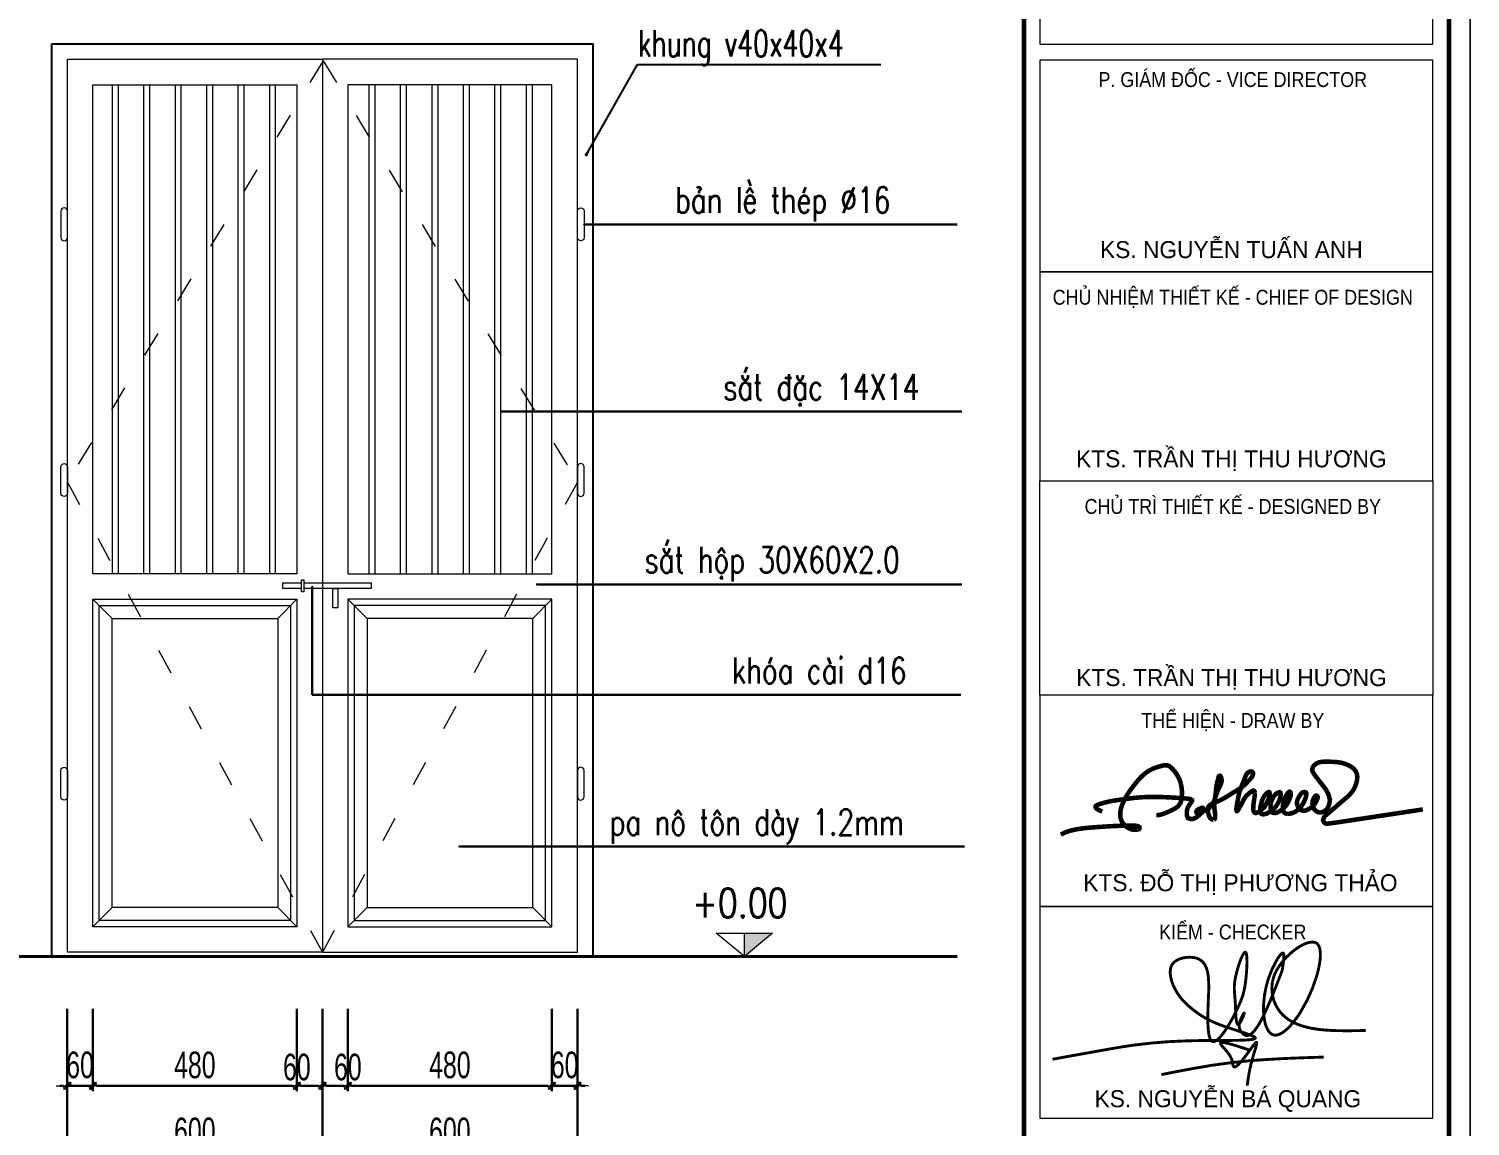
# Model space of a CAD drawing. Header units: millimetres. Extents: x 105214 to 359741, y -482084 to -322745.
# Drawn here: x 213681 to 221141, y -474825 to -469147 of the extents above; entities that cross this region are included whole.
import ezdxf
from ezdxf.enums import TextEntityAlignment as Align

# ---------------------------------------------------------------- set-up
doc = ezdxf.new("R2010")
doc.units = ezdxf.units.MM
doc.header["$LTSCALE"] = 20
doc.header["$MEASUREMENT"] = 0
doc.header["$PDMODE"] = 32
doc.linetypes.add('ACAD_ISO03W100', pattern=[30, 12, -18])
doc.linetypes.add('HIDDEN', pattern=[0.375, 0.25, -0.125])
doc.layers.get('Defpoints').update_dxf_attribs({"color": 1})
doc.layers.add('Khungten_LCDI', color=7, linetype='Continuous')
for name, color, linetype, lineweight in [('LC Dim', 8, 'Continuous', 18), ('LC ISO', 153, 'Continuous', 13), ('LC MANH DUT', 35, 'HIDDEN', 5), ('LC Net dam 1', 30, 'Continuous', 30), ('LC Net dam2', 6, 'Continuous', 40), ('LC Net manh', 16, 'Continuous', 5), ('LC Net thay', 7, 'Continuous', 25), ('LC Text1', 3, 'Continuous', 20), ('LC Text2', 7, 'Continuous', 25), ('thay1', 63, 'Continuous', 25)]:
    doc.layers.add(name, color=color, linetype=linetype, lineweight=lineweight)
doc.styles.add('HOATBIF', font='hoatbif.shx', dxfattribs={"width": 0.7})
doc.styles.add('Khungten', font='VHAVAN.TTF', dxfattribs={"width": 0.9, "height": 5000})
doc.styles.add('LC 3', font='vnsimli.shx', dxfattribs={"width": 0.75})
doc.styles.add('T1', font='Vnsimli.shx', dxfattribs={"width": 0.8})
doc.styles.add('Title', font='VHBLACK.TTF', dxfattribs={"width": 0.8})
doc.styles.add('VNAVANTH', font='VHAVANB.TTF', dxfattribs={"width": 0.6})
doc.dimstyles.new('1-100', dxfattribs={"dimscale": 100, "dimtxt": 2.5, "dimasz": 0.35, "dimexe": 0.5, "dimexo": 0, "dimgap": 0.8, "dimtad": 1, "dimdec": 0, "dimzin": 0, "dimdsep": 46, "dimtxsty": 'HOATBIF', "dimblk1": 'DOT', "dimblk2": 'DOT', "dimsah": 1, "dimcen": -1, "dimdle": 1, "dimclrd": 256, "dimclre": 256, "dimclrt": 4, "dimadec": 3, "dimazin": 2, "dimtfac": 0.333333, "dimtdec": 0, "dimtix": 1, "dimtmove": 2, "dimatfit": 3, "dimldrblk": 'DOT', "dimfxl": 1, "dimtvp": 0.833333, "dimtolj": 1, "dimtzin": 0, "dimarcsym": 0})
doc.dimstyles.new('1-100(1-50)', dxfattribs={"dimscale": 50, "dimtxt": 2.5, "dimasz": 0.35, "dimexe": 0.5, "dimexo": 0, "dimgap": 0.8, "dimtad": 1, "dimdec": 0, "dimzin": 0, "dimdsep": 46, "dimtxsty": 'HOATBIF', "dimblk1": 'DOT', "dimblk2": 'DOT', "dimsah": 1, "dimcen": -1, "dimdle": 1, "dimclrd": 256, "dimclre": 256, "dimclrt": 4, "dimadec": 3, "dimazin": 2, "dimtfac": 0.333333, "dimtdec": 0, "dimtix": 1, "dimtmove": 2, "dimatfit": 3, "dimldrblk": 'DOT', "dimfxl": 1, "dimtvp": 0.833333, "dimtolj": 1, "dimtzin": 0, "dimarcsym": 0})
doc.dimstyles.new('MONG', dxfattribs={"dimscale": 50, "dimtxt": 2.5, "dimasz": 0.35, "dimexe": 0.5, "dimexo": 0, "dimgap": 0.8, "dimtad": 1, "dimdec": 0, "dimzin": 0, "dimdsep": 46, "dimtxsty": 'HOATBIF', "dimblk1": 'DOT', "dimblk2": 'DOT', "dimsah": 1, "dimcen": -1, "dimdle": 1, "dimclrd": 256, "dimclre": 256, "dimclrt": 4, "dimadec": 3, "dimazin": 2, "dimtfac": 0.333333, "dimtdec": 0, "dimtix": 1, "dimtmove": 2, "dimatfit": 3, "dimldrblk": 'DOT', "dimfxl": 1, "dimtvp": 0.833333, "dimtolj": 1, "dimtzin": 0, "dimarcsym": 0})

# ---------------------------------------------------------------- blocks, each defined once
blk = doc.blocks.new('DOT')
at = {"layer": 'LC Dim'}
blk.add_line((-3, 0), (3, 0), dxfattribs=at)
at = {"layer": 'LC Dim', "color": 4}
blk.add_line((-1, -1), (1, 1), dxfattribs=at)
blk.add_lwpolyline([(0.5, 1), (-1, -0.5), (-0.5, -1), (1, 0.5)], close=True, dxfattribs=at)
blk = doc.blocks.new('*D40')
at = {"layer": 'Defpoints', "color": 0, "ltscale": 0.001, "transparency": 16777216}
for p in [(3975, -5572), (8775, -5572), (8775, -7542)]:
    blk.add_point(p, dxfattribs=at)
at = {"layer": 'LC Dim', "lineweight": -2, "ltscale": 0.001, "transparency": 16777216}
for p, q in [((3975, -5572), (3975, -7592)), ((8775, -5572), (8775, -7592)), ((4010, -7542), (8740, -7542))]:
    blk.add_line(p, q, dxfattribs=at)
at = {"layer": 'LC Dim', "lineweight": -2, "ltscale": 0.001, "transparency": 16777216, "xscale": 35, "yscale": 35, "zscale": 35, "rotation": 180}
blk.add_blockref('DOT', (3975, -7542), dxfattribs=at)
at = {"layer": 'LC Dim', "lineweight": -2, "ltscale": 0.001, "transparency": 16777216, "xscale": 35, "yscale": 35, "zscale": 35}
blk.add_blockref('DOT', (8775, -7542), dxfattribs=at)
at = {"layer": 'LC Dim', "color": 4, "ltscale": 0.001, "transparency": 16777216, "insert": (6375, -7347), "char_height": 250, "attachment_point": 5, "style": 'HOATBIF'}
blk.add_mtext('\\A1;1200', dxfattribs=at)
blk = doc.blocks.new('_Dot')
at = {"color": 0, "linetype": 'ByBlock', "lineweight": -2}
blk.add_line((-0.5, 0), (-1, 0), dxfattribs=at)
at = {"color": 0, "linetype": 'ByBlock', "const_width": 0.5}
blk.add_lwpolyline([(-0.25, 0, 1), (0.25, 0, 1)], format="xyb", close=True, dxfattribs=at)
blk = doc.blocks.new('*D41')
at = {"layer": 'Defpoints', "color": 0, "ltscale": 0.001, "transparency": 16777216}
for p in [(3975, -5572), (6375, -5572), (6375, -6917)]:
    blk.add_point(p, dxfattribs=at)
at = {"layer": 'LC Dim', "lineweight": -2, "ltscale": 0.001, "transparency": 16777216}
for p, q in [((3975, -5572), (3975, -6967)), ((6375, -5572), (6375, -6967)), ((4010, -6917), (6340, -6917))]:
    blk.add_line(p, q, dxfattribs=at)
at = {"layer": 'LC Dim', "lineweight": -2, "ltscale": 0.001, "transparency": 16777216, "xscale": 35, "yscale": 35, "zscale": 35, "rotation": 180}
blk.add_blockref('DOT', (3975, -6917), dxfattribs=at)
at = {"layer": 'LC Dim', "lineweight": -2, "ltscale": 0.001, "transparency": 16777216, "xscale": 35, "yscale": 35, "zscale": 35}
blk.add_blockref('DOT', (6375, -6917), dxfattribs=at)
at = {"layer": 'LC Dim', "color": 4, "ltscale": 0.001, "transparency": 16777216, "insert": (5175, -6722), "char_height": 250, "attachment_point": 5, "style": 'HOATBIF'}
blk.add_mtext('\\A1;600', dxfattribs=at)
blk = doc.blocks.new('*D42')
at = {"layer": 'Defpoints', "color": 0, "ltscale": 0.001, "transparency": 16777216}
for p in [(6375, -5572), (8775, -5572), (8775, -6917)]:
    blk.add_point(p, dxfattribs=at)
at = {"layer": 'LC Dim', "lineweight": -2, "ltscale": 0.001, "transparency": 16777216}
for p, q in [((6375, -5572), (6375, -6967)), ((8775, -5572), (8775, -6967)), ((6410, -6917), (8740, -6917))]:
    blk.add_line(p, q, dxfattribs=at)
at = {"layer": 'LC Dim', "lineweight": -2, "ltscale": 0.001, "transparency": 16777216, "xscale": 35, "yscale": 35, "zscale": 35, "rotation": 180}
blk.add_blockref('DOT', (6375, -6917), dxfattribs=at)
at = {"layer": 'LC Dim', "lineweight": -2, "ltscale": 0.001, "transparency": 16777216, "xscale": 35, "yscale": 35, "zscale": 35}
blk.add_blockref('DOT', (8775, -6917), dxfattribs=at)
at = {"layer": 'LC Dim', "color": 4, "ltscale": 0.001, "transparency": 16777216, "insert": (7575, -6722), "char_height": 250, "attachment_point": 5, "style": 'HOATBIF'}
blk.add_mtext('\\A1;600', dxfattribs=at)
blk = doc.blocks.new('*D43')
at = {"layer": 'Defpoints', "color": 0, "ltscale": 0.001, "transparency": 16777216}
for p in [(3975, -5572), (4215, -5572), (4215, -6296)]:
    blk.add_point(p, dxfattribs=at)
at = {"layer": 'LC Dim', "lineweight": -2, "ltscale": 0.001, "transparency": 16777216}
for p, q in [((3975, -5572), (3975, -6346)), ((4215, -5572), (4215, -6346)), ((3940, -6296), (3905, -6296)), ((3975, -6296), (4215, -6296)), ((4250, -6296), (4285, -6296))]:
    blk.add_line(p, q, dxfattribs=at)
at = {"layer": 'LC Dim', "lineweight": -2, "ltscale": 0.001, "transparency": 16777216, "xscale": 35, "yscale": 35, "zscale": 35}
blk.add_blockref('DOT', (3975, -6296), dxfattribs=at)
at = {"layer": 'LC Dim', "lineweight": -2, "ltscale": 0.001, "transparency": 16777216, "xscale": 35, "yscale": 35, "zscale": 35, "rotation": 180}
blk.add_blockref('DOT', (4215, -6296), dxfattribs=at)
at = {"layer": 'LC Dim', "color": 4, "ltscale": 0.001, "transparency": 16777216, "insert": (4095, -6101), "char_height": 250, "attachment_point": 5, "style": 'HOATBIF'}
blk.add_mtext('\\A1;60', dxfattribs=at)
blk = doc.blocks.new('*D44')
at = {"layer": 'Defpoints', "color": 0, "ltscale": 0.001, "transparency": 16777216}
for p in [(4215, -5572), (6135, -5572), (6135, -6296)]:
    blk.add_point(p, dxfattribs=at)
at = {"layer": 'LC Dim', "lineweight": -2, "ltscale": 0.001, "transparency": 16777216}
for p, q in [((4215, -5572), (4215, -6346)), ((6135, -5572), (6135, -6346)), ((4250, -6296), (6100, -6296))]:
    blk.add_line(p, q, dxfattribs=at)
at = {"layer": 'LC Dim', "lineweight": -2, "ltscale": 0.001, "transparency": 16777216, "xscale": 35, "yscale": 35, "zscale": 35, "rotation": 180}
blk.add_blockref('DOT', (4215, -6296), dxfattribs=at)
at = {"layer": 'LC Dim', "lineweight": -2, "ltscale": 0.001, "transparency": 16777216, "xscale": 35, "yscale": 35, "zscale": 35}
blk.add_blockref('DOT', (6135, -6296), dxfattribs=at)
at = {"layer": 'LC Dim', "color": 4, "ltscale": 0.001, "transparency": 16777216, "insert": (5175, -6101), "char_height": 250, "attachment_point": 5, "style": 'HOATBIF'}
blk.add_mtext('\\A1;480', dxfattribs=at)
blk = doc.blocks.new('*D45')
at = {"layer": 'Defpoints', "color": 0, "ltscale": 0.001, "transparency": 16777216}
for p in [(6135, -5572), (6375, -5572), (6375, -6296)]:
    blk.add_point(p, dxfattribs=at)
at = {"layer": 'LC Dim', "lineweight": -2, "ltscale": 0.001, "transparency": 16777216}
for p, q in [((6135, -5572), (6135, -6346)), ((6375, -5572), (6375, -6346)), ((6170, -6296), (6340, -6296))]:
    blk.add_line(p, q, dxfattribs=at)
at = {"layer": 'LC Dim', "lineweight": -2, "ltscale": 0.001, "transparency": 16777216, "xscale": 35, "yscale": 35, "zscale": 35, "rotation": 180}
blk.add_blockref('DOT', (6135, -6296), dxfattribs=at)
at = {"layer": 'LC Dim', "lineweight": -2, "ltscale": 0.001, "transparency": 16777216, "xscale": 35, "yscale": 35, "zscale": 35}
blk.add_blockref('DOT', (6375, -6296), dxfattribs=at)
at = {"layer": 'LC Dim', "color": 4, "ltscale": 0.001, "transparency": 16777216, "insert": (6135, -6121), "char_height": 250, "attachment_point": 5, "style": 'HOATBIF'}
blk.add_mtext('\\A1;60', dxfattribs=at)
blk = doc.blocks.new('*D46')
at = {"layer": 'Defpoints', "color": 0, "ltscale": 0.001, "transparency": 16777216}
for p in [(6375, -5572), (6615, -5572), (6615, -6296)]:
    blk.add_point(p, dxfattribs=at)
at = {"layer": 'LC Dim', "lineweight": -2, "ltscale": 0.001, "transparency": 16777216}
for p, q in [((6375, -5572), (6375, -6346)), ((6615, -5572), (6615, -6346)), ((6410, -6296), (6580, -6296))]:
    blk.add_line(p, q, dxfattribs=at)
at = {"layer": 'LC Dim', "lineweight": -2, "ltscale": 0.001, "transparency": 16777216, "xscale": 35, "yscale": 35, "zscale": 35, "rotation": 180}
blk.add_blockref('DOT', (6375, -6296), dxfattribs=at)
at = {"layer": 'LC Dim', "lineweight": -2, "ltscale": 0.001, "transparency": 16777216, "xscale": 35, "yscale": 35, "zscale": 35}
blk.add_blockref('DOT', (6615, -6296), dxfattribs=at)
at = {"layer": 'LC Dim', "color": 4, "ltscale": 0.001, "transparency": 16777216, "insert": (6615, -6121), "char_height": 250, "attachment_point": 5, "style": 'HOATBIF'}
blk.add_mtext('\\A1;60', dxfattribs=at)
blk = doc.blocks.new('*D47')
at = {"layer": 'Defpoints', "color": 0, "ltscale": 0.001, "transparency": 16777216}
for p in [(6615, -5572), (8535, -5572), (8535, -6296)]:
    blk.add_point(p, dxfattribs=at)
at = {"layer": 'LC Dim', "lineweight": -2, "ltscale": 0.001, "transparency": 16777216}
for p, q in [((6615, -5572), (6615, -6346)), ((8535, -5572), (8535, -6346)), ((6650, -6296), (8500, -6296))]:
    blk.add_line(p, q, dxfattribs=at)
at = {"layer": 'LC Dim', "lineweight": -2, "ltscale": 0.001, "transparency": 16777216, "xscale": 35, "yscale": 35, "zscale": 35, "rotation": 180}
blk.add_blockref('DOT', (6615, -6296), dxfattribs=at)
at = {"layer": 'LC Dim', "lineweight": -2, "ltscale": 0.001, "transparency": 16777216, "xscale": 35, "yscale": 35, "zscale": 35}
blk.add_blockref('DOT', (8535, -6296), dxfattribs=at)
at = {"layer": 'LC Dim', "color": 4, "ltscale": 0.001, "transparency": 16777216, "insert": (7575, -6101), "char_height": 250, "attachment_point": 5, "style": 'HOATBIF'}
blk.add_mtext('\\A1;480', dxfattribs=at)
blk = doc.blocks.new('*D48')
at = {"layer": 'Defpoints', "color": 0, "ltscale": 0.001, "transparency": 16777216}
for p in [(8535, -5572), (8775, -5572), (8775, -6296)]:
    blk.add_point(p, dxfattribs=at)
at = {"layer": 'LC Dim', "lineweight": -2, "ltscale": 0.001, "transparency": 16777216}
for p, q in [((8535, -5572), (8535, -6346)), ((8775, -5572), (8775, -6346)), ((8500, -6296), (8465, -6296)), ((8535, -6296), (8775, -6296)), ((8810, -6296), (8845, -6296))]:
    blk.add_line(p, q, dxfattribs=at)
at = {"layer": 'LC Dim', "lineweight": -2, "ltscale": 0.001, "transparency": 16777216, "xscale": 35, "yscale": 35, "zscale": 35}
blk.add_blockref('DOT', (8535, -6296), dxfattribs=at)
at = {"layer": 'LC Dim', "lineweight": -2, "ltscale": 0.001, "transparency": 16777216, "xscale": 35, "yscale": 35, "zscale": 35, "rotation": 180}
blk.add_blockref('DOT', (8775, -6296), dxfattribs=at)
at = {"layer": 'LC Dim', "color": 4, "ltscale": 0.001, "transparency": 16777216, "insert": (8655, -6101), "char_height": 250, "attachment_point": 5, "style": 'HOATBIF'}
blk.add_mtext('\\A1;60', dxfattribs=at)
blk = doc.blocks.new('Caodo1')
at = {"layer": 'LC Text1'}
blk.add_hatch(color=256, dxfattribs=at).paths.add_polyline_path([(0, 200), (0, 0), (243, 200)])
for p, q in [((0, 0), (0, 200)), ((324, 0), (-324, 0))]:
    blk.add_line(p, q, dxfattribs=at)
blk.add_lwpolyline([(-243, 200), (243, 200), (0, 0), (0, 0)], close=True, dxfattribs=at)
at = {"layer": 'LC Text1', "style": 'T1', "width": 0.8}
blk.add_attdef('%%P0,00', text='', height=250, dxfattribs=at).set_placement((-39, 460), align=Align.MIDDLE_CENTER)
blk = doc.blocks.new('NGUYEN BA QUANG')
at = {"layer": 'LC ISO', "const_width": 54}
for points in [[(906, 1114, 0.006821), (929, 1272, 0.011774), (937, 1340, 0.026266), (938, 1394, 0.052103), (935, 1423, 0.076783), (930, 1436, 0.163971), (923, 1442, 0.170042), (914, 1442, 0.080479), (902, 1436, 0.05585), (881, 1417, 0.031056), (847, 1375, 0.025203), (791, 1286, 0.116129), (556, 476, 0.061974), (575, 166, 0.045365), (610, 47, 0.070676), (660, -41, 0.091415), (710, -86, 0.146905), (783, -104, 0.068448), (833, -95, 0.049636), (885, -72, 0.053986), (978, -6, 0.029209), (1056, 69, 0.021304), (1134, 162, 0.025491), (1250, 329, 0.068873), (1561, 1027, 0.01773), (1596, 1171, 0.037697), (1624, 1368, 0.029037), (1623, 1453, 0.04288), (1613, 1525, 0.066726), (1590, 1583, 0.100495), (1556, 1623, 0.111871), (1508, 1644, 0.054631), (1469, 1647, 0.041179), (1426, 1643, 0.04561), (1355, 1623, 0.04967), (1225, 1558, 0.109429), (829, 1164, 0.05047), (753, 1012, 0.368126), (1079, 156, 0.040655), (1223, 90, 0.031441), (1383, 42, 0.023503), (1557, 9, 0.017084), (1742, -10, 0.011936), (1936, -19, 0.009133), (2206, -21, 0.002915), (2480, -16)], [(-3416, -557, -0.001023), (-2231, -345, -0.008385), (-1869, -289, -0.026114), (-905, -212, -0.007166), (-491, -205, 0.001773), (-49, -203, 0.009736), (200, -197, 0.025773), (331, -186, 0.054465), (383, -173, 0.09183), (397, -166, 0.386262), (399, -152, 0.129793), (379, -135, 0.036801), (321, -108, 0.016128), (184, -59, -0.006736), (-183, 62, -0.023924), (-416, 154, -0.046785), (-684, 310, -0.041509), (-918, 503, -0.092678), (-1136, 813, -0.077778), (-1199, 1035, -0.070106), (-1196, 1141, -0.201572), (-1106, 1286, -0.091887), (-982, 1343, -0.118851), (-732, 1351, -0.227561), (-543, 1208, -0.055716), (-508, 1121, -0.035741), (-487, 1019, -0.022757), (-478, 904, -0.018678), (-477, 714, 0.005361), (-493, 294, 0.022501), (-487, 25, 0.024956), (-474, -85, 0.051878), (-451, -169, 0.084004), (-427, -209, 0.302699), (-372, -224, 0.091028), (-331, -204, 0.045769), (-285, -164, 0.031407), (-218, -87, 0.026473), (-114, 66, 0.038878), (124, 530, 0.063388), (207, 831, 0.030377), (243, 1236, 0.019395), (241, 1350, 0.050857), (231, 1429, 0.089259), (221, 1451, 0.446193), (202, 1454, 0.08967), (185, 1438, 0.048315), (156, 1388, 0.024568), (114, 1288, 0.037087), (24, 971, 0.06811), (7, 722, 0.007404), (19, 571, -0.009821), (27, 442, 0.013775), (38, 214, 0.023991), (46, 154, 0.068642), (58, 113, 0.168495), (71, 99, 0.190472), (82, 99, 0.135753), (102, 116, 0.042547), (133, 165, 0.037247), (185, 280, 0.083462), (192, 310, 0.752396), (189, 311, 0.077103), (170, 286, 0.067778), (106, 135, 0.079642), (97, 52, 0.07615), (107, 12, 0.090818), (168, -77, 0.162992), (233, -111, 0.134535), (287, -101, 0.046135), (315, -85, 0.0589), (372, -33, 0.033446), (431, 44, 0.020493), (492, 142, 0.018931), (584, 325, 0.012315), (712, 617, 0.006262), (906, 1114)], [(274, -380, 0.002584), (99, -322, 0.004829), (-9, -289, 0.009549), (-104, -262, 0.02019), (-180, -245, 0.020391), (-210, -242, 0.037792), (-233, -241, 0.083891), (-249, -244, 0.129866), (-256, -250, 0.170647), (-258, -257, 0.074142), (-257, -264, 0.04333), (-253, -271, 0.038982), (-240, -290, 0.018381), (-209, -327, -0.006145), (-155, -388, -0.017161), (-112, -442, -0.029179), (-72, -502, -0.056277), (-39, -577, -0.025416), (-31, -610, -0.003247), (-24, -652, 0.033316), (-18, -677, 0.055631), (-12, -689, 0.087521), (-5, -698, 0.15828), (8, -703, 0.07777), (18, -702, 0.051495), (30, -698, 0.04838), (50, -685, 0.02792), (72, -667, 0.021215), (104, -635, 0.012757), (138, -596, 0.011354), (192, -528, 0.005945), (265, -430, -0.007904), (360, -301, -0.011483), (384, -270, -0.027823), (404, -249, -0.066961), (415, -240, -0.123545), (420, -238, -0.248584), (424, -240, -0.12084), (426, -246, -0.064597), (426, -260, -0.027008), (421, -289, -0.011306), (411, -326, -0.007085), (384, -419, 0.007773), (340, -569, 0.03162), (266, -923, 0.004795), (248, -1055)], [(-1368, -847, -0.004051), (-800, -737, -0.026384), (342, -582, -0.006339), (726, -556, -0.004215), (1111, -537, -0.002629), (1689, -517)]]:
    blk.add_lwpolyline(points, format="xyb", dxfattribs=at)
blk = doc.blocks.new('CK THAO')
at = {"layer": 'LC ISO', "const_width": 60}
for points in [[(21873, -82516), (21924, -82491), (21950, -82481), (21969, -82474), (21981, -82470), (21991, -82467), (22001, -82464), (22014, -82461), (22025, -82458), (22037, -82455), (22057, -82451), (22068, -82449), (22080, -82446), (22097, -82444), (22129, -82439), (22159, -82435), (22189, -82431), (22205, -82429), (22225, -82427), (22244, -82425), (22262, -82424), (22280, -82422), (22304, -82420), (22336, -82418), (22363, -82416), (22376, -82415), (22394, -82414), (22448, -82411), (22470, -82409), (22494, -82408), (22518, -82406), (22535, -82405), (22561, -82404), (22595, -82402), (22630, -82401), (22651, -82400), (22666, -82399), (22681, -82399), (22688, -82398), (22696, -82398), (22704, -82398), (22709, -82398), (22715, -82397), (22721, -82397), (22729, -82397), (22736, -82397), (22743, -82397), (22749, -82397), (22755, -82397), (22768, -82397), (22776, -82396), (22788, -82396), (22796, -82396), (22808, -82396), (22817, -82396), (22822, -82396), (22831, -82396), (22831, -82396), (22843, -82397), (22860, -82399), (22875, -82401), (22885, -82403), (22888, -82404), (22889, -82405), (22889, -82405), (22892, -82406), (22893, -82407), (22895, -82408), (22897, -82409), (22899, -82410), (22900, -82411), (22902, -82412), (22902, -82412), (22903, -82413), (22903, -82413), (22905, -82415), (22906, -82417), (22907, -82418), (22908, -82420), (22910, -82422), (22910, -82422), (22910, -82424), (22911, -82426), (22912, -82426), (22912, -82427), (22912, -82428), (22912, -82428), (22912, -82428), (22912, -82428), (22912, -82429), (22912, -82430), (22912, -82431), (22912, -82432), (22912, -82433), (22912, -82434), (22912, -82434), (22911, -82435), (22911, -82435), (22911, -82436), (22910, -82437), (22910, -82438), (22910, -82438), (22909, -82439), (22908, -82439), (22908, -82440), (22907, -82440), (22907, -82441), (22906, -82441), (22906, -82441), (22905, -82442), (22904, -82442), (22904, -82443), (22903, -82443), (22903, -82443), (22902, -82444), (22900, -82444), (22899, -82445), (22898, -82445), (22896, -82446), (22892, -82447), (22887, -82449), (22882, -82450), (22873, -82451), (22868, -82452), (22860, -82453), (22855, -82453), (22848, -82453), (22835, -82453), (22823, -82451), (22809, -82448), (22799, -82445), (22785, -82439), (22776, -82434), (22768, -82430), (22755, -82423), (22743, -82415), (22731, -82406), (22721, -82397), (22703, -82379), (22695, -82369), (22680, -82346), (22670, -82324), (22663, -82303), (22659, -82280), (22659, -82280), (22657, -82245), (22658, -82222), (22662, -82195), (22670, -82159), (22679, -82133), (22693, -82098), (22717, -82048), (22728, -82027), (22764, -81967), (22796, -81921), (22796, -81921), (22828, -81879), (22852, -81849), (22866, -81831), (22866, -81831), (22886, -81808), (22886, -81808), (22906, -81785), (22906, -81785), (22924, -81765), (22924, -81765), (22943, -81746), (22954, -81735), (22968, -81723), (22980, -81713), (22992, -81703), (23007, -81692), (23019, -81684), (23033, -81675), (23047, -81667), (23068, -81656), (23085, -81648), (23105, -81640), (23127, -81632), (23144, -81626), (23161, -81621), (23174, -81617), (23188, -81613), (23204, -81609), (23222, -81604), (23232, -81602), (23239, -81602), (23239, -81602), (23240, -81601), (23242, -81601), (23243, -81601), (23245, -81601), (23246, -81601), (23247, -81601), (23249, -81601), (23250, -81600), (23250, -81600), (23251, -81600), (23251, -81600), (23255, -81600), (23258, -81600), (23263, -81600), (23264, -81601), (23264, -81601), (23268, -81601), (23277, -81602), (23286, -81604), (23310, -81616), (23317, -81621), (23326, -81629), (23336, -81638), (23344, -81647), (23351, -81653), (23358, -81662), (23375, -81681), (23383, -81692), (23393, -81706), (23401, -81717), (23417, -81744), (23426, -81760), (23440, -81790), (23448, -81811), (23456, -81838), (23456, -81838), (23467, -81893), (23472, -81943), (23472, -81958), (23472, -81982), (23471, -81997), (23469, -82024), (23468, -82035), (23465, -82053), (23465, -82053), (23459, -82078), (23459, -82078), (23451, -82101), (23424, -82139), (23401, -82158), (23372, -82176), (23348, -82189), (23348, -82189), (23295, -82214), (23256, -82231), (23196, -82252), (23154, -82259), (23134, -82259)], [(24355, -81803), (24377, -81780), (24398, -81753), (24411, -81724), (24410, -81700), (24403, -81690), (24403, -81690), (24396, -81685), (24384, -81683), (24374, -81684), (24364, -81686), (24352, -81692), (24344, -81697), (24337, -81703)], [(25205, -81700), (25201, -81692), (25196, -81679), (25194, -81670), (25193, -81661), (25193, -81652), (25195, -81642), (25199, -81632), (25203, -81623), (25206, -81617), (25212, -81609), (25217, -81603), (25224, -81596), (25234, -81587), (25242, -81581), (25251, -81576)], [(25242, -81581), (25260, -81571), (25284, -81562), (25309, -81557), (25341, -81554), (25378, -81554), (25412, -81554), (25450, -81555)], [(25450, -81555), (25511, -81558), (25568, -81566), (25603, -81574), (25642, -81588), (25683, -81607), (25715, -81625), (25744, -81650), (25767, -81680), (25784, -81722), (25788, -81756), (25784, -81800), (25774, -81841), (25759, -81881), (25742, -81916), (25722, -81947), (25685, -81991), (25660, -82015), (25603, -82063), (25360, -82272), (25345, -82295), (25336, -82329), (25342, -82346)], [(23847, -82156), (23863, -82135), (23876, -82115), (23885, -82099), (23894, -82078), (23903, -82054), (23912, -82028), (23924, -81993), (23932, -81969), (23947, -81931), (23960, -81903), (23972, -81880), (23981, -81861), (23991, -81834), (23997, -81804), (23994, -81775), (23992, -81768), (23991, -81766), (23990, -81762), (23989, -81758), (23987, -81755), (23986, -81753), (23985, -81751), (23984, -81748), (23982, -81745), (23980, -81742), (23978, -81740), (23976, -81739), (23974, -81739), (23968, -81740), (23959, -81746), (23958, -81748), (23957, -81751), (23956, -81753), (23955, -81757), (23955, -81760), (23954, -81764), (23952, -81774), (23949, -81785), (23946, -81796), (23946, -81796), (23943, -81809), (23943, -81809), (23938, -81826), (23938, -81826), (23937, -81832), (23935, -81838), (23933, -81847), (23933, -81847), (23931, -81858)], [(23931, -81858), (23931, -81858), (23927, -81881), (23925, -81896), (23922, -81922), (23921, -81938), (23917, -81976), (23898, -82129), (23899, -82155), (23902, -82185), (23907, -82219), (23907, -82219), (23910, -82248), (23911, -82271), (23911, -82289), (23910, -82293), (23910, -82297), (23909, -82300), (23908, -82302), (23908, -82302), (23907, -82305), (23906, -82307), (23906, -82307), (23905, -82310), (23903, -82313), (23899, -82317), (23898, -82318), (23896, -82318), (23896, -82318), (23895, -82319), (23891, -82319), (23890, -82320)], [(23936, -82081), (23964, -82069), (23984, -82059), (24000, -82051), (24021, -82040), (24041, -82028), (24067, -82013), (24085, -82002), (24116, -81982), (24137, -81969), (24159, -81956), (24185, -81940), (24207, -81927), (24251, -81900), (24282, -81876), (24308, -81852), (24333, -81826), (24355, -81803)], [(24344, -81697), (24337, -81703), (24328, -81714), (24313, -81740), (24306, -81758), (24299, -81776), (24290, -81802), (24282, -81822), (24282, -81822), (24264, -81865), (24230, -81962), (24221, -81997), (24217, -82020), (24200, -82109), (24194, -82146), (24193, -82161), (24191, -82172), (24191, -82182), (24191, -82190), (24192, -82198), (24192, -82198), (24195, -82204), (24199, -82204), (24204, -82202), (24210, -82193), (24215, -82188), (24217, -82184), (24220, -82180), (24223, -82176), (24225, -82172), (24228, -82168), (24230, -82165), (24232, -82161), (24234, -82158), (24236, -82154), (24238, -82151)], [(25195, -82090), (25195, -82102), (25195, -82116), (25199, -82138), (25204, -82154), (25211, -82168), (25218, -82179), (25233, -82195), (25250, -82210), (25268, -82219), (25287, -82224), (25305, -82224), (25329, -82219), (25349, -82210), (25372, -82194), (25389, -82176), (25404, -82152), (25412, -82133), (25420, -82102), (25426, -82056), (25406, -81983), (25373, -81921), (25319, -81850), (25273, -81792), (25233, -81740), (25205, -81700)], [(23724, -82236), (23724, -82236), (23715, -82244), (23708, -82251), (23693, -82264), (23693, -82264), (23683, -82272), (23670, -82282), (23657, -82291), (23639, -82301), (23625, -82306), (23614, -82309), (23602, -82311), (23591, -82311), (23552, -82299), (23540, -82271), (23537, -82256), (23536, -82244), (23536, -82228), (23537, -82214), (23538, -82205), (23540, -82192), (23543, -82178), (23549, -82162), (23556, -82147), (23564, -82134), (23570, -82123), (23578, -82113), (23587, -82099), (23594, -82089), (23599, -82081), (23605, -82071), (23606, -82061), (23581, -82046), (23556, -82043), (23531, -82040), (23512, -82039), (23468, -82035), (23436, -82033), (23416, -82031), (23377, -82029), (23357, -82028), (23327, -82026), (23300, -82024), (23271, -82023), (23239, -82022), (23205, -82020), (23169, -82019), (23145, -82019), (23117, -82019), (23102, -82019), (23073, -82019), (23043, -82019), (23009, -82020), (22984, -82021), (22949, -82023), (22904, -82026), (22885, -82028), (22841, -82032), (22799, -82037), (22739, -82045), (22685, -82052), (22637, -82058), (22612, -82062), (22580, -82067), (22561, -82070), (22534, -82075), (22502, -82082), (22465, -82090), (22437, -82098), (22403, -82108), (22388, -82113), (22377, -82117), (22365, -82121), (22344, -82130), (22335, -82135), (22330, -82150), (22343, -82173), (22370, -82190), (22420, -82212)], [(24238, -82151), (24247, -82135), (24253, -82123), (24262, -82106), (24269, -82090), (24276, -82077), (24282, -82066), (24292, -82047), (24299, -82036), (24308, -82022), (24321, -82006), (24331, -81996), (24344, -81984), (24354, -81975), (24368, -81964), (24370, -81962), (24371, -81961), (24374, -81959), (24377, -81957), (24393, -81946), (24403, -81941), (24405, -81940), (24405, -81940), (24407, -81939), (24407, -81939), (24411, -81938), (24411, -81938), (24416, -81937), (24417, -81936), (24420, -81937), (24422, -81937), (24424, -81938), (24426, -81939), (24428, -81940), (24430, -81944), (24431, -81947), (24433, -81952), (24434, -81955), (24434, -81959), (24435, -81963)], [(24435, -81963), (24435, -81969), (24435, -81976), (24435, -81986), (24434, -81998), (24433, -82006), (24416, -82121), (24413, -82183), (24418, -82206)], [(24415, -82197), (24422, -82214), (24427, -82222), (24433, -82228), (24442, -82231), (24450, -82231), (24457, -82229), (24467, -82226), (24474, -82222), (24489, -82213), (24499, -82206), (24499, -82206), (24520, -82190), (24536, -82177), (24556, -82158), (24566, -82143), (24575, -82128), (24583, -82113), (24592, -82096), (24601, -82080), (24609, -82063), (24617, -82045), (24623, -82025), (24628, -82006), (24631, -81981), (24629, -81961), (24627, -81957), (24627, -81957), (24627, -81957), (24623, -81954), (24620, -81953), (24616, -81954), (24611, -81957), (24606, -81960), (24600, -81964), (24595, -81969), (24589, -81974), (24582, -81981), (24577, -81987), (24566, -81999), (24558, -82009), (24548, -82025), (24539, -82044), (24531, -82064), (24524, -82087), (24518, -82107), (24513, -82128), (24509, -82148), (24507, -82167), (24508, -82199), (24510, -82221), (24518, -82239), (24529, -82246), (24539, -82248), (24552, -82248), (24564, -82246), (24592, -82239), (24627, -82218), (24654, -82200), (24654, -82200), (24683, -82176), (24703, -82156), (24722, -82131), (24733, -82114), (24746, -82090), (24758, -82063), (24767, -82036), (24773, -82009), (24777, -81983), (24773, -81963), (24764, -81956), (24746, -81960), (24729, -81968), (24712, -81980), (24687, -82007), (24676, -82027), (24663, -82053), (24653, -82076), (24646, -82098), (24642, -82129), (24642, -82153), (24644, -82168), (24646, -82182), (24652, -82201), (24663, -82222), (24678, -82229), (24697, -82231), (24715, -82229), (24736, -82222), (24753, -82213)], [(24753, -82213), (24766, -82205), (24778, -82196), (24788, -82188), (24799, -82180), (24808, -82172), (24825, -82156), (24841, -82138), (24854, -82122), (24863, -82108), (24872, -82093), (24879, -82077), (24886, -82061), (24893, -82043), (24899, -82029), (24909, -82001), (24909, -81980), (24908, -81971), (24906, -81962), (24903, -81956), (24899, -81951), (24896, -81950), (24892, -81950), (24890, -81951), (24886, -81953), (24883, -81956), (24878, -81960), (24873, -81965), (24869, -81970), (24866, -81974), (24850, -82004)], [(24863, -81978), (24863, -81978), (24845, -82005), (24837, -82020), (24828, -82043), (24820, -82067), (24813, -82093), (24809, -82111), (24805, -82140), (24804, -82175), (24812, -82210), (24820, -82221), (24831, -82230), (24842, -82237), (24856, -82241), (24867, -82242)], [(24867, -82242), (24888, -82241), (24906, -82238), (24925, -82233), (24937, -82229), (24964, -82217), (24995, -82197), (25013, -82183), (25042, -82152), (25068, -82112), (25084, -82083), (25096, -82056), (25104, -82034), (25110, -82015), (25115, -81988), (25114, -81970), (25110, -81961), (25107, -81959), (25100, -81956), (25095, -81955), (25089, -81954), (25081, -81955), (25073, -81957), (25065, -81960), (25059, -81964), (25054, -81969), (25049, -81973), (25045, -81979)], [(25047, -81976), (25037, -81989), (25027, -82002), (25016, -82020), (25005, -82040), (24999, -82053), (24993, -82076), (24991, -82102), (24993, -82120), (24998, -82138)], [(24998, -82138), (24998, -82138), (25004, -82151), (25012, -82162), (25019, -82172), (25030, -82182), (25038, -82189), (25050, -82196), (25064, -82200), (25082, -82201), (25098, -82200), (25125, -82191), (25173, -82163), (25218, -82121), (25240, -82089), (25249, -82071), (25259, -82048), (25264, -82034), (25265, -82023), (25264, -82015), (25261, -82010), (25258, -82007), (25255, -82005), (25252, -82002), (25249, -82001), (25247, -82001), (25241, -82001), (25238, -82003), (25233, -82007), (25229, -82010), (25226, -82014), (25222, -82021)], [(25224, -82017), (25215, -82031), (25209, -82043), (25203, -82057), (25198, -82075), (25195, -82090)], [(23715, -82171), (23708, -82174), (23697, -82178), (23690, -82182), (23675, -82193), (23667, -82205), (23665, -82209), (23663, -82215), (23662, -82217), (23662, -82217), (23662, -82219), (23664, -82223), (23679, -82225), (23691, -82223)], [(23691, -82223), (23694, -82223), (23710, -82220), (23748, -82211), (23772, -82203), (23793, -82193), (23820, -82177), (23831, -82169), (23831, -82169), (23846, -82155)], [(23720, -82240), (23729, -82232), (23732, -82229), (23737, -82224), (23741, -82219), (23744, -82216), (23746, -82212), (23751, -82204), (23753, -82198), (23755, -82189), (23755, -82184), (23755, -82180), (23755, -82176), (23754, -82171), (23753, -82168), (23751, -82165), (23748, -82162), (23742, -82161), (23737, -82163), (23733, -82164), (23727, -82166), (23720, -82169), (23715, -82171)], [(23890, -82320), (23884, -82319), (23877, -82318), (23872, -82316), (23866, -82313), (23859, -82309), (23855, -82306), (23849, -82301), (23843, -82295), (23843, -82295), (23834, -82279), (23829, -82268), (23824, -82249), (23821, -82236), (23818, -82224), (23815, -82209), (23813, -82191), (23813, -82181), (23816, -82163), (23828, -82139), (23842, -82126), (23883, -82102), (23918, -82088), (23936, -82081)], [(25338, -82336), (25347, -82353), (25354, -82360), (25365, -82367), (25378, -82371), (25400, -82371), (25430, -82368), (25583, -82346), (26653, -82184)]]:
    blk.add_lwpolyline(points, dxfattribs=at)
blk = doc.blocks.new('Nha o can bo nhan vien Trung doan')
at = {"layer": 'Defpoints', "lineweight": 0}
blk.add_lwpolyline([(-1200, -14850), (-1200, 14850), (40800, 14850), (40800, -14850)], close=True, dxfattribs=at)
at = {"layer": 'Khungten_LCDI', "color": 5, "lineweight": 60}
blk.add_line((36600, 14650), (36600, -14650), dxfattribs=at)
at = {"layer": 'Khungten_LCDI', "color": 5, "lineweight": 25}
blk.add_line((40600, -14650), (40600, 14650), dxfattribs=at)
at = {"layer": 'Khungten_LCDI', "color": 5, "lineweight": 60}
blk.add_lwpolyline([(0, -14650), (0, 14650), (40600, 14650), (40600, -14650)], close=True, dxfattribs=at)
at = {"layer": 'Khungten_LCDI', "color": 9, "lineweight": 15}
for points in [[(36750, 2587), (40450, 2587), (40450, 6562), (36750, 6562)], [(36750, 446), (40450, 446), (40450, 2437), (36750, 2437)], [(36750, -1522), (40450, -1522), (40450, 446), (36750, 446)], [(36750, -1522), (40450, -1522), (40450, -3536), (36750, -3536)], [(36750, -1522), (40450, -1522), (40450, -3536), (36750, -3536)], [(36750, -5526), (40450, -5526), (40450, -3536), (36750, -3536)], [(36750, -7517), (40450, -7517), (40450, -5526), (36750, -5526)]]:
    blk.add_lwpolyline(points, close=True, dxfattribs=at)
at = {"layer": 'LC Net dam 1'}
for name, p, xscale, yscale, zscale in [('CK THAO', (21362, 53950), 0.712578943087118, 0.712578943087118, 0.712578943087118), ('NGUYEN BA QUANG', (38578, -6684), 0.5, 0.5, 0.5)]:
    blk.add_blockref(name, p, dxfattribs=dict(at, xscale=xscale, yscale=yscale, zscale=zscale))
at = {"color": 7, "style": 'Khungten', "width": 0.9}
for s, p in [('P. gi¸m ®èc - VICE director', (38566, 2184)), ('chñ nhiÖm thiÕt kÕ - chief of design', (38566, 136)), ('chñ tr× thiÕt kÕ - designed by', (38566, -1832)), ('thÓ hiÖn - draw by', (38566, -3845)), ('kiÓm - checker', (38566, -5836))]:
    blk.add_text(s, height=140, dxfattribs=at).set_placement(p, align=Align.CENTER)
at = {"color": 7, "style": 'VNAVANTH'}
for s, p in [('ks. nguyÔn tuÊn anh', (38553, 574)), ('kts. trÇn thÞ thu h\xad¬ng', (38553, -1394)), ('kts. trÇn thÞ thu h\xad¬ng', (38554, -3452)), ('kts. ®ç thÞ ph\xad¬ng th¶o', (38638, -5382)), ('ks. nguyÔn b¸ quang', (38520, -7414))]:
    blk.add_text(s, height=160, dxfattribs=at).set_placement(p, align=Align.CENTER)
at = {"color": 7, "style": 'Khungten', "width": 0.8}
for tag, p in [('REVISION', (39499, -10746)), ('NGAYHT', (39546, -11609))]:
    blk.add_attdef(tag, text='', height=200, dxfattribs=at).set_placement(p, align=Align.CENTER)
at = {"layer": 'LC Text1', "style": 'Title', "width": 1.485915}
for tag, p, p2 in [('TENBANVE1', (36913, -8886), (40339, -8886)), ('TENBANVE2', (36913, -9562), (40339, -9562))]:
    blk.add_attdef(tag, text='', height=250, dxfattribs=at).set_placement(p, p2, align=Align.FIT)
at = {"layer": 'LC Text1', "style": 'Title', "width": 0.7}
blk.add_attdef('SOBANVE', text='', height=250, dxfattribs=at).set_placement((39562, -13896), align=Align.CENTER)
blk = doc.blocks.new('ffasfgsdg')
at = {"layer": 'LC ISO', "elevation": 5.9}
for points in [[(3975.5, 3361.6), (6375.5, 3361.6), (6375.5, -5039.7), (3975.5, -5039.7)], [(4215.5, -1718.7), (6135.5, -1718.7), (6135.5, -4799.7), (4215.5, -4799.7)], [(8535.5, -1718.7), (6615.5, -1718.7), (6615.5, -4799.7), (8535.5, -4799.7)]]:
    blk.add_lwpolyline(points, close=True, dxfattribs=at)
for points in [[(6375.5, -1618.4), (6375.5, -5039.7), (8775.5, -5039.7), (8775.5, 3361.6), (6375.5, 3361.6), (6375.5, -1564.7)], [(5987.5, -1478.7), (4215.5, -1478.7), (4215.5, 3121.6), (6135.5, 3121.6), (6135.5, -1478.7), (5987.5, -1478.7)], [(8535.5, 3121.6), (6615.5, 3121.6), (6615.5, -1478.7), (8535.5, -1478.7), (8535.5, 3121.6), (8387.5, 3121.6)]]:
    blk.add_lwpolyline(points, dxfattribs=at)
at = {"layer": 'LC MANH DUT', "linetype": 'ACAD_ISO03W100'}
for p, q in [((6382.7, 3346.9, 5.9), (3975.5, -617.1, 5.9)), ((6382.7, 3346.9, 5.9), (8775.5, -617.1, 5.9)), ((3975.5, -617.1, 5.9), (6375.5, -5039.7, 5.9)), ((8775.5, -617.1, 5.9), (6375.5, -5039.7, 5.9))]:
    blk.add_line(p, q, dxfattribs=at)
at = {"layer": 'LC Net dam2'}
blk.add_line((993.9, -5078.4, 5.9), (12347.4, -5078.4, 5.9), dxfattribs=at)
at = {"layer": 'LC Net manh'}
for p, q in [((4399.5, -1478.7, 5.9), (4399.5, 3121.6, 5.9)), ((4455.5, -1478.7, 5.9), (4455.5, 3121.6, 5.9)), ((4695.5, -1478.7, 5.9), (4695.5, 3121.6, 5.9)), ((4751.5, -1478.7, 5.9), (4751.5, 3121.6, 5.9)), ((4991.5, -1478.7, 5.9), (4991.5, 3121.6, 5.9)), ((5047.5, -1478.7, 5.9), (5047.5, 3121.6, 5.9)), ((5287.5, -1478.7, 5.9), (5287.5, 3121.6, 5.9)), ((5343.5, -1478.7, 5.9), (5343.5, 3121.6, 5.9)), ((5583.5, -1478.7, 5.9), (5583.5, 3121.6, 5.9)), ((5639.5, -1478.7, 5.9), (5639.5, 3121.6, 5.9)), ((5879.5, -1478.7, 5.9), (5879.5, 3121.6, 5.9)), ((5935.5, -1478.7, 5.9), (5935.5, 3121.6, 5.9)), ((6815.5, -1478.7, 5.9), (6815.5, 3121.6, 5.9)), ((6871.5, -1478.7, 5.9), (6871.5, 3121.6, 5.9)), ((7111.5, -1478.7, 5.9), (7111.5, 3121.6, 5.9)), ((7167.5, -1478.7, 5.9), (7167.5, 3121.6, 5.9)), ((7407.5, -1478.7, 5.9), (7407.5, 3121.6, 5.9)), ((7463.5, -1478.7, 5.9), (7463.5, 3121.6, 5.9)), ((7703.5, -1478.7, 5.9), (7703.5, 3121.6, 5.9)), ((7759.5, -1478.7, 5.9), (7759.5, 3121.6, 5.9)), ((7999.5, -1478.7, 5.9), (7999.5, 3121.6, 5.9)), ((8055.5, -1478.7, 5.9), (8055.5, 3121.6, 5.9)), ((8295.5, -1478.7, 5.9), (8295.5, 3121.6, 5.9)), ((8351.5, -1478.7, 5.9), (8351.5, 3121.6, 5.9)), ((4215.5, -1718.7, 5.9), (4395.5, -1898.7, 5.9)), ((6135.5, -1718.7, 5.9), (5955.5, -1898.7, 5.9)), ((6615.5, -1718.7, 5.9), (6795.5, -1898.7, 5.9)), ((8535.5, -1718.7, 5.9), (8355.5, -1898.7, 5.9)), ((4215.5, -4799.7, 5.9), (4395.5, -4619.7, 5.9)), ((6135.5, -4799.7, 5.9), (5955.5, -4619.7, 5.9)), ((6615.5, -4799.7, 5.9), (6795.5, -4619.7, 5.9)), ((8535.5, -4799.7, 5.9), (8355.5, -4619.7, 5.9))]:
    blk.add_line(p, q, dxfattribs=at)
at = {"layer": 'LC Net manh', "linetype": 'Continuous', "elevation": 5.9}
for points in [[(3944.5, 1653.2), (3944.5, 1653.2, 0.4142136), (3975.5, 1684.1), (3975.5, 1931.9, 0.4142136), (3944.5, 1962.9), (3944.5, 1962.9, 0.4142136), (3913.6, 1931.9), (3913.6, 1684.1, 0.4142136)], [(8806.5, 1653.2), (8806.5, 1653.2, -0.4142136), (8775.5, 1684.1), (8775.5, 1931.9, -0.4142136), (8806.5, 1962.9), (8806.5, 1962.9, -0.4142136), (8837.4, 1931.9), (8837.4, 1684.1, -0.4142136)], [(3944.5, -443), (3944.5, -443, -0.4142136), (3975.5, -473.9), (3975.5, -721.7, -0.4142136), (3944.5, -752.6), (3944.5, -752.6, -0.4142136), (3913.6, -721.7), (3913.6, -473.9, -0.4142136)], [(8806.5, -443), (8806.5, -443, 0.4142136), (8775.5, -473.9), (8775.5, -721.7, 0.4142136), (8806.5, -752.6), (8806.5, -752.6, 0.4142136), (8837.4, -721.7), (8837.4, -473.9, 0.4142136)], [(3944.5, -3299.5), (3944.5, -3299.5, -0.4142136), (3975.5, -3330.4), (3975.5, -3578.2, -0.4142136), (3944.5, -3609.1), (3944.5, -3609.1, -0.4142136), (3913.6, -3578.2), (3913.6, -3330.4, -0.4142136)], [(8806.5, -3299.5), (8806.5, -3299.5, 0.4142136), (8775.5, -3330.4), (8775.5, -3578.2, 0.4142136), (8806.5, -3609.1), (8806.5, -3609.1, 0.4142136), (8837.4, -3578.2), (8837.4, -3330.4, 0.4142136)]]:
    blk.add_lwpolyline(points, format="xyb", close=True, dxfattribs=at)
at = {"layer": 'LC Net manh', "elevation": 5.9}
for points in [[(6179.3, -1618.4), (6003.7, -1618.4), (6003.7, -1564.7), (6179.3, -1564.7)], [(6201.8, -1564.7), (6833.8, -1564.7), (6833.8, -1618.4), (6201.8, -1618.4)]]:
    blk.add_lwpolyline(points, dxfattribs=at)
for points in [[(6179.3, -1536), (6201.8, -1536), (6201.8, -1647.9), (6179.3, -1647.9)], [(6473.8, -1618.4), (6519.5, -1618.4), (6519.5, -1798.3), (6473.8, -1798.3)], [(4275.5, -1778.7), (6075.5, -1778.7), (6075.5, -4739.7), (4275.5, -4739.7)], [(4395.5, -1898.7), (5955.5, -1898.7), (5955.5, -4619.7), (4395.5, -4619.7)], [(8475.5, -1778.7), (6675.5, -1778.7), (6675.5, -4739.7), (8475.5, -4739.7)], [(8355.5, -1898.7), (6795.5, -1898.7), (6795.5, -4619.7), (8355.5, -4619.7)]]:
    blk.add_lwpolyline(points, close=True, dxfattribs=at)
at = {"layer": 'LC Text1', "color": 3, "style": 'LC 3', "width": 0.75}
for s, p in [('b¶n lÒ thÐp %%C16', (9693.6, 1915.9, 5.9)), ('s¾t ®Æc 14X14', (10147.5, 156.3, 5.9)), ('s¾t hép 30X60X2.0', (9406.6, -1470.4, 5.9)), ('khãa cµi d16', (10229.6, -2510.9, 5.9)), ('pa n« t«n dµy 1.2mm', (9078.3, -3937, 5.9))]:
    blk.add_text(s, height=243.394, dxfattribs=at).set_placement(p)
at = {"layer": 'LC Dim', "ltscale": 0.001}
for base, p1, p2, picture, middle in [((8775.5, -7542.5, 5.9), (3975.5, -5571.9, 5.9), (8775.5, -5571.9, 5.9), '*D40', (6375.5, -7347.5, 5.9)), ((6375.5, -6917.5, 5.9), (3975.5, -5571.9, 5.9), (6375.5, -5571.9, 5.9), '*D41', (5175.5, -6722.5, 5.9)), ((4215.5, -6296.5, 5.9), (3975.5, -5571.9, 5.9), (4215.5, -5571.9, 5.9), '*D43', (4095.5, -6101.5, 5.9)), ((6135.5, -6296.5, 5.9), (4215.5, -5571.9, 5.9), (6135.5, -5571.9, 5.9), '*D44', (5175.5, -6101.5, 5.9)), ((8775.5, -6917.5, 5.9), (6375.5, -5571.9, 5.9), (8775.5, -5571.9, 5.9), '*D42', (7575.5, -6722.5, 5.9)), ((8535.5, -6296.5, 5.9), (6615.5, -5571.9, 5.9), (8535.5, -5571.9, 5.9), '*D47', (7575.5, -6101.5, 5.9)), ((8775.5, -6296.5, 5.9), (8535.5, -5571.9, 5.9), (8775.5, -5571.9, 5.9), '*D48', (8655.5, -6101.5, 5.9))]:
    dim = blk.add_linear_dim(base=base, p1=p1, p2=p2, dimstyle='1-100', override={"dimscale": 100, "dimtxt": 2.5, "dimgap": 0.7, "dimlfac": 0.25, "dimfxl": 0.5, "dimarcsym": 1}, dxfattribs=at)
    dim.commit()
    dim.dimension.update_dxf_attribs({"geometry": picture, "text_midpoint": middle})
for base, p1, p2, picture, middle in [((6375.5, -6296.5, 5.9), (6135.5, -5571.9, 5.9), (6375.5, -5571.9, 5.9), '*D45', (6135.5, -6121.5, 5.9)), ((6615.5, -6296.5, 5.9), (6375.5, -5571.9, 5.9), (6615.5, -5571.9, 5.9), '*D46', (6615.5, -6121.5, 5.9))]:
    dim = blk.add_linear_dim(base=base, p1=p1, p2=p2, dimstyle='1-100', override={"dimscale": 100, "dimtxt": 2.5, "dimgap": 0.7, "dimlfac": 0.25, "dimfxl": 0.5, "dimarcsym": 1}, dxfattribs=at)
    dim.commit()
    dim.dimension.update_dxf_attribs({"geometry": picture, "text_midpoint": middle, "dimtype": 160})
at = {"layer": 'LC Dim'}
for points in [[(8837.4, 1808, 5.9), (12347.8, 1808, 5.9)], [(8055.5, 48.4, 5.9), (12391.2, 48.4, 5.9)], [(6280.1, -1600.7, 5.9), (6280.1, -2618.8, 5.9), (12384.4, -2618.8, 5.9)], [(8393.2, -1578.4, 5.9), (12391.2, -1578.4, 5.9)], [(7664, -4044.9, 5.9), (12416.7, -4044.9, 5.9)]]:
    blk.add_leader(points, dimstyle='1-100(1-50)', override={"dimlfac": 0.333333}, dxfattribs=at)

msp = doc.modelspace()

# ---------------------------------------------------------------- linework, layer by layer
at = {"layer": 'thay1'}
msp.add_lwpolyline([(213800.9, -469224.5), (216600.9, -469224.5), (216600.9, -473946.5), (213800.9, -473946.5)], close=True, dxfattribs=at)

# ---------------------------------------------------------------- block references
at = {"layer": 'LC Net dam 1', "xscale": 0.55, "yscale": 0.55, "zscale": 0.55}
msp.add_blockref('ffasfgsdg', (211694.3, -471153.4, -3.3), dxfattribs=at)
at = {"layer": 'LC Net thay', "xscale": 0.55, "yscale": 0.55, "zscale": 0.55}
for p in [(198701.3, -470649.3), (221801.3, -470649.3)]:
    msp.add_blockref('Nha o can bo nhan vien Trung doan', p, dxfattribs=at)
at = {"layer": 'LC Text1'}
ref = msp.add_blockref('Caodo1', (217384.7, -473946.5), dxfattribs=dict(at, xscale=0.6, yscale=0.6, zscale=0.6))
ref.add_attrib('%%P0,00', '+0.00', dxfattribs={"layer": 'LC Text2', "color": 4, "height": 150, "style": 'T1', "width": 0.8}).set_placement((217361.3, -473670.8), align=Align.MIDDLE_CENTER)

# ---------------------------------------------------------------- texts
at = {"layer": 'LC Text1', "color": 3, "style": 'LC 3', "width": 0.7}
msp.add_text('khung v40x40x4', height=137, dxfattribs=at).set_placement((216834.1, -469290.9, 0))

# ---------------------------------------------------------------- leaders
at = {"layer": 'LC Dim', "ltscale": 2}
msp.add_leader([(216566.9, -469798.1, 0), (216831.7, -469331.6, 0), (218091.9, -469331.6, 0)], dimstyle='MONG', override={"dimlfac": 0.5}, dxfattribs=at)

doc.saveas('drawing.dxf')
